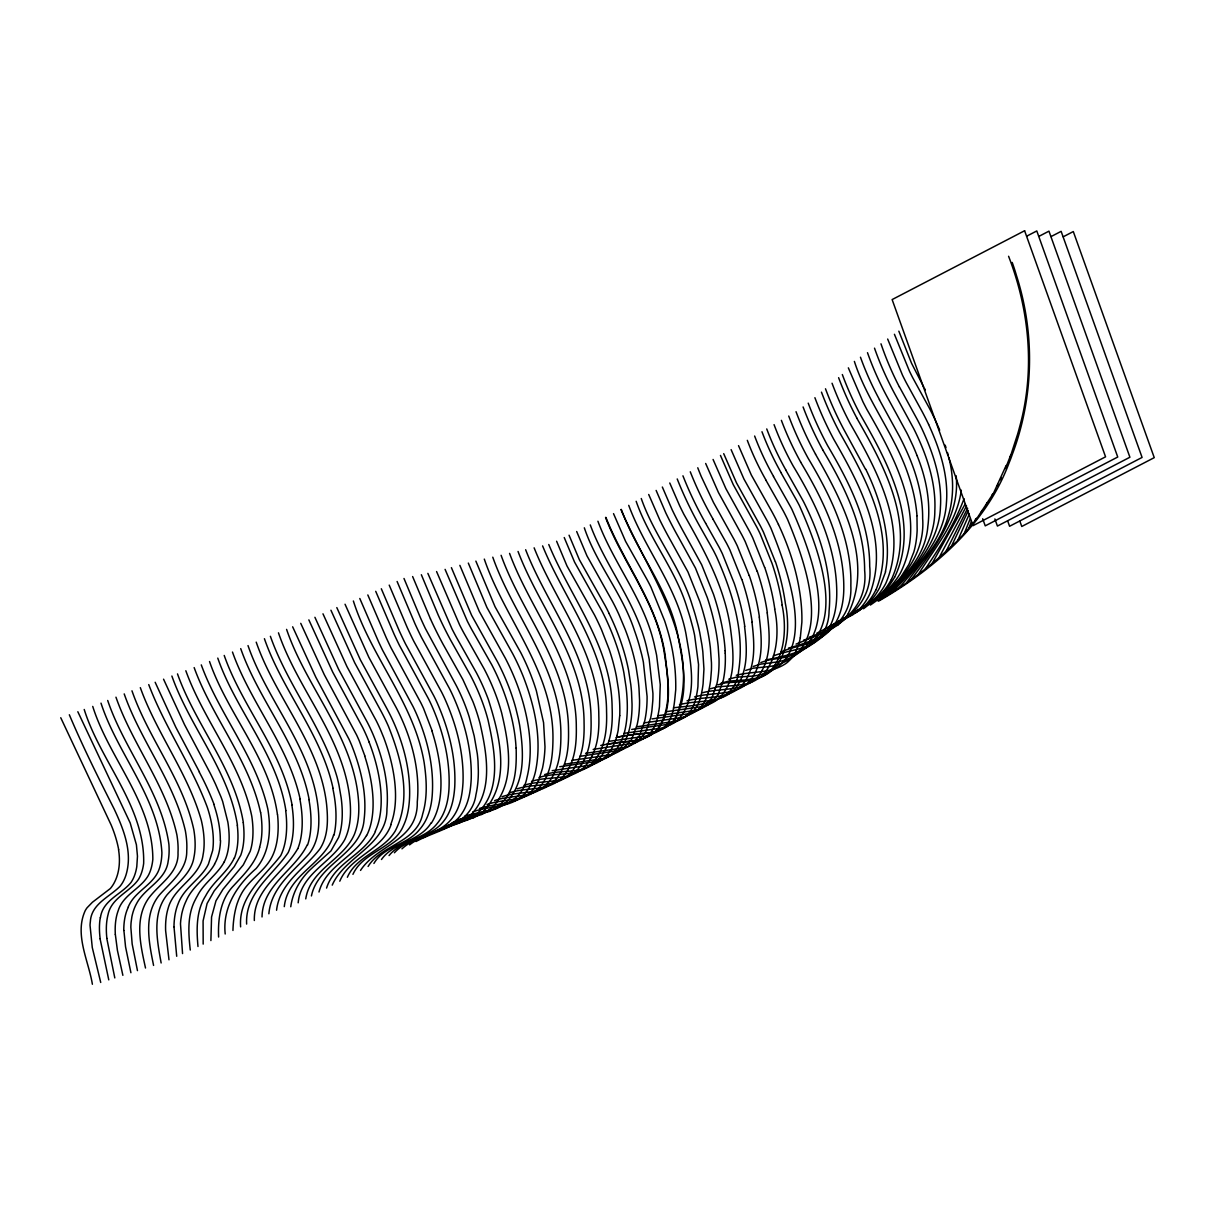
<?xml version="1.0" encoding="UTF-8"?>
<svg xmlns="http://www.w3.org/2000/svg" width="1215" height="1215" viewBox="0 0 1215 1215"><rect width="100%" height="100%" fill="white"/><g stroke="black" fill="none" stroke-linecap="round" stroke-linejoin="round"><path stroke-width="1.5" d="M174.003 926.832L176.707 956.266M225.2 934.001C222.391 907.499 237.031 885.097 256.122 868.528C269.958 852.201 271.264 829.162 267.801 808.947C256.137 756.748 219.429 714.815 201.28 664.894M619.726 715.65L618.162 730.306A117.84 59.11 62.5 0 1 617.007 735.394M240.616 926.863C238.368 895.88 264.08 877.215 280.726 855.603A110.003 55.176 62.5 0 0 285.677 810.526M246.63 924.083C245.02 892.782 272.798 875.347 288.198 852.55A108.651 54.508 62.5 0 0 291.889 805.059M254.33 920.514C253.479 888.788 283.946 872.977 297.766 848.647M290.75 906.755C292.739 891.84 300.561 878.324 311.723 868.33A305.102 153.044 62.5 0 1 315.323 865.004L330.936 850.956L338.666 837.363A105.508 52.928 62.5 0 0 341.126 797.648L339.015 785.361A132.389 66.415 62.5 0 0 337.026 776.962C322.4 726.843 287.697 685.518 270.383 636.295M262.03 916.945C262.501 884.885 294.805 870.487 307.334 844.744M961.308 490.161C956.98 522.344 934.882 547.707 918.373 574.315M268.864 913.786C271.127 887.74 292.921 871.869 308.914 853.963C319.15 841.251 319.712 824.013 318.209 808.476C312.149 747.939 267.376 701.678 248.012 645.59M800.29 637.86L801.87 622.247A153.546 77.031 62.5 0 0 798.756 586.389A143.552 72.004 62.5 0 0 778.45 524.485M276.564 910.217C279.663 882.88 304.601 868.771 319.864 848.996C328.43 835.905 328.05 819.502 326.607 804.543C319.909 744.279 275.547 698.139 256.213 642.143M298.176 902.821C300.91 873.236 332.075 862.665 344.893 839.368C351.515 825.213 351.272 809.038 349.237 793.881C340.853 734.437 297.508 688.601 278.463 632.818M977.285 517.818L993.657 492.865L1006.157 465.467M100.45 917.629C102.683 900.178 121.211 894.544 130.962 882.515A78.55 39.396 62.5 0 0 133.817 877.321A80.858 40.566 62.5 0 0 136.809 866.492L137.462 856.18L136.414 844.79L130.218 823.011L77.836 711.732M885.598 571.809L879.736 587.422A191.013 95.818 62.5 0 1 862.24 608.442M1000.461 479.773L1000.978 477.799M284.28 906.648C287.818 874.208 324.967 863.971 333.654 834.842M305.755 898.887C310.25 869.226 343.481 859.764 354.431 834.265C360.217 819.381 359.412 802.933 356.937 787.442C347.141 729.44 305.284 684.288 286.588 629.385M1005.428 468.55L1010.834 454.85M259.661 847.387C255.864 862.787 244.245 874.177 233.872 885.446C220.431 898.933 217.85 918.859 218.609 937.023M997.242 486.319L997.864 484.345M311.42 895.941C318.133 863.227 361.326 854.206 364.075 819.776C367.203 794.337 360.901 768.563 351.56 745.038A85.187 42.738 62.5 0 0 348.857 738.917L315.824 677.226L292.648 626.803M964.072 498.697C954.656 523.771 940.228 546.841 925.405 568.878M975.038 520.719L975.767 518.638M1010.242 456.931L1017.593 434.256A177.344 148.063 -89 0 0 1019.522 427.285C1035.226 370.94 1029.561 310.508 1008.587 256.274M991.789 496.191L992.625 493.897M318.983 892.007C325.802 866.28 354.066 857.228 366.49 835.449M968.795 528.358L971.408 521.372M964.285 533.476L970.238 518.653M986.094 505.349L987.112 502.706M981.113 512.608L981.917 510.573M391.078 824.651C382.239 850.378 350.026 856.469 339.79 881.194M326.562 888.074C334.505 862.559 364.363 854.798 375.45 831.516M957.784 540.386L969.357 513.945M332.227 885.127C344.893 855.876 387.433 845.458 386.932 808.947C389.089 783.371 382.877 757.674 372.959 734.225A93.479 46.884 62.5 0 0 370.195 728.119A108.986 54.66 62.5 0 0 367.173 722.029L338.545 669.176L314.913 617.296M951.132 546.887L968.325 510.634M234.328 857.927C227.478 872.446 213.05 881.558 205.654 895.85C196.055 910.855 196.481 929.429 197.984 946.5M965.12 504.058L932.178 563.411M128.258 906.952C134.212 892.023 151.222 886.024 158.056 871.793A74.647 37.437 62.5 0 0 160.046 866.341A77.775 39.017 62.5 0 0 161.899 852.717C158.573 797.602 117.627 754.348 100.997 703.136M945.923 551.64L967.641 508.295M360.521 870.411C377.409 844.349 418.157 840.947 417.277 801.885C420.132 771.449 412.28 740.755 399.143 713.433A114.681 57.53 62.5 0 0 396.09 707.419L368.844 657.3L345.045 604.235M966.548 505.911L939.074 557.624L933.971 561.922A489.007 408.24 -89 0 1 921 572.311A457.645 382.072 -89 0 1 877.853 600.863C900.634 581.362 925.238 558.338 927.82 526.535C930.963 502.418 926.119 477.89 917.036 455.534M876.015 589.837C897.824 535.845 865.991 478.847 839.687 432.555A176.524 88.558 62.5 0 1 821.477 392.156M347.368 877.26C355.448 858.671 376.392 852.535 389.499 838.608A155.368 77.942 62.5 0 0 395.118 831.212C412.234 798.407 401.284 758.631 388.451 726.357A95.469 47.886 62.5 0 0 385.656 720.252A119.526 59.96 62.5 0 0 381.343 711.747L354.674 662.707L330.936 610.234M224.304 861.8C217.348 874.694 204.029 882.743 197.362 895.911A192.319 96.471 62.5 0 0 195.296 899.738C187.11 915.168 188.416 933.272 190.269 950.039M352.942 874.344C363.118 851.745 393.675 848.845 403.365 825.866C407.845 816.48 409.303 806.001 409.622 795.703C410.275 768.579 402.94 741.712 391.352 717.351A131.949 66.187 62.5 0 0 385.717 706.447L360.354 659.806L336.813 607.591M891.43 579.494C916.535 524.804 883.988 465.542 856.833 418.203M368.084 866.477C381.601 844.41 416.76 842.678 422.668 814.065C427.68 797.359 426.647 779.514 424.126 762.458C414.163 703.348 371.304 657.421 353.368 600.985M894.635 577.231C920.757 522.298 887.649 462.277 860.311 414.619A169.113 84.837 62.5 0 1 842.329 374.539M214.645 864.199C206.823 877.807 192.183 886.312 186.047 901.135A118.812 59.596 62.5 0 0 181.718 914.045L180.883 919.299A84.458 42.358 62.5 0 0 180.488 923.84L182.554 953.578M675.692 718.748C703.865 644.299 648.932 574.801 620.956 509.586M373.916 863.44C383.94 846.065 407.238 845.002 419.403 829.708C427.558 820.505 431.188 808.203 432.16 796.144C434.378 767.47 427.452 738.644 415.864 712.537A91.824 46.064 62.5 0 0 412.994 706.477L382.649 650.344A218.7 109.715 62.5 0 1 378.624 641.9L359.792 598.479M911.265 579.54C933.636 549.347 960.26 515.965 956.159 475.764M906.572 582.836C921.669 560.935 941.762 541.358 948.672 514.826C954.064 496.221 953.669 476.204 948.809 457.523M847.888 614.228C874.42 561.057 842.162 500.838 815.508 454.213M431.234 822.707C419.889 841.676 393.827 841.889 381.48 859.506M899.358 587.726C919.846 562.864 944.511 537.182 946.409 503.071C948.687 475.809 939.833 448.973 928.609 424.46M892.053 592.419C914.758 568.65 939.332 541.86 940.44 507.019C942.202 479.682 933.15 452.876 921.745 428.409A147.152 73.811 62.5 0 0 917.219 419.418L899.434 386.886M389.043 855.557C401.603 839.899 424.977 839.504 437.279 823.39C445.13 813.928 448.168 801.52 448.943 789.492C450.507 760.317 443.141 731.172 431.31 704.67A91.368 45.836 62.5 0 0 428.394 698.625L399.386 645.256A212.488 106.586 62.5 0 1 394.07 634.078L375.724 591.325M675.039 719.918L667.764 726.099A226.203 113.466 62.5 0 1 663.572 728.438L661.78 729.319M885.279 596.565C909.898 573.92 934.882 546.158 934.836 510.619C936.097 483.221 927.151 456.445 915.411 432.039A138.115 69.285 62.5 0 0 913.71 428.606L895.151 394.571A163.797 82.164 62.5 0 1 874.511 348.158M493.7 805.97C515.692 780.486 508.72 743.003 501.658 712.962A114.407 57.394 62.5 0 0 497.861 700.599A118.037 59.216 62.5 0 0 487.686 675.92A116.746 58.563 62.5 0 0 484.041 668.69L463.978 633.197A150.706 75.603 62.5 0 1 459.635 624.95L436.58 571.551M394.389 852.778C407.982 837.682 431.75 837.408 444.067 820.672C451.555 811.028 453.954 798.604 454.744 786.697C456.141 757.492 448.624 728.377 436.747 701.89A92.234 46.276 62.5 0 0 433.816 695.846L405.476 643.874A211.881 106.282 62.5 0 1 399.492 631.314L381.313 588.759M656.92 730.504C673.14 707.981 668.022 677.165 664.043 651.346C656.039 602.154 622.991 563.001 605.556 517.529M955.522 542.649L939.074 557.624M401.968 848.845C416.897 834.766 441.258 834.538 453.256 816.693C460.227 806.851 462.292 794.549 462.991 782.764C464.115 753.513 456.415 724.429 444.447 697.957A93.509 46.914 62.5 0 0 441.501 691.912L413.829 641.323A210.377 105.538 62.5 0 1 407.192 627.411L389.21 585.114M648.613 736.214A224.608 112.676 62.5 0 0 651.923 734.3C674.887 716.41 668.037 681.494 665.288 656.054C658.211 604.964 624.206 564.17 605.89 517.362M671.288 723.548C690.895 699.43 683.225 664.043 677.985 635.794C668.994 589.457 637.176 552.947 621.29 509.404M870.365 605.055C899.115 585.417 925.466 555.498 922.641 518.456C922.884 490.875 913.543 464.297 901.287 439.921A146.833 73.659 62.5 0 0 899.525 436.489L879.417 399.75M610.538 755.107C624.176 744.309 626.925 725.461 627.305 709.12A157.358 78.929 62.5 0 0 626.074 687.174L623.857 672.639A127.211 63.818 62.5 0 0 616.628 645.59L614.881 640.624A133.118 66.779 62.5 0 0 602.017 611.16L574.573 562.12L564.231 537.546M409.531 844.896C425.736 831.926 450.735 831.637 462.414 812.714C468.899 802.69 470.615 790.509 471.223 778.815C472.058 749.549 464.282 720.465 452.147 694.023A96.122 48.22 62.5 0 0 449.17 687.979L421.499 637.389A207.735 104.201 62.5 0 1 414.877 623.492L397.108 581.484M837.879 625.026L827.233 631.436L796.038 644.102M669.101 725.249L670.391 724.337M863.531 608.745L891.628 586.951A325.757 163.417 62.5 0 0 901.454 576.123L908.896 564.413L913.817 552.066A136.05 68.253 62.5 0 0 917.143 530.454L916.961 515.707M862.301 607.652L848.419 616.673M415.986 841.524C437.719 829.526 471.83 825.031 475.946 794.671A139.285 69.862 62.5 0 0 478.345 770.75L478.011 761.167A122.351 61.373 62.5 0 0 477.282 753.74L474.215 736.093L469.294 717.199A103.761 52.048 62.5 0 0 460.713 694.722A98.628 49.466 62.5 0 0 456.248 685.518L425.371 628.474A201.113 100.875 62.5 0 1 420.269 617.387L403.988 578.477M858.61 610.765L836.133 622.961M867.297 604.751L832.928 624.723M867.313 604.295L876.881 597.962A218.427 109.563 62.5 0 0 894.589 577.186M866.599 605.222L828.995 626.819M855.983 612.725L882.956 593.603A248.468 124.644 62.5 0 0 900.285 573.298C928.093 518.289 894.392 457.25 866.811 409.318A208.722 104.703 62.5 0 1 862.969 401.831L848.343 367.841M423.564 837.591L432.798 832.7L459.695 822.874A189.753 95.18 62.5 0 0 466.697 818.576C494.763 795.886 487.033 754.606 480.122 723.76A115.061 57.728 62.5 0 0 472.878 701.48L462.854 679.504L442.928 643.996A206.565 103.624 62.5 0 1 430.475 618.982M431.143 833.642L440.513 829.101L467.623 819.958A178.149 89.363 62.5 0 0 475.931 814.658C502.737 791.193 494.824 750.597 487.99 719.827A111.233 55.799 62.5 0 0 484.284 707.479A113.466 56.923 62.5 0 0 476.477 687.675A110.656 55.51 62.5 0 0 470.569 675.57L450.583 640.062A190.937 95.788 62.5 0 1 438.205 615.048L421.347 574.725M844.121 618.921L873.676 600.256A207.659 104.171 62.5 0 0 891.385 579.418M879.007 600.924C934.411 568.893 986.367 524.121 1009.194 462.596A106.935 89.272 -89 0 0 1012.262 454.501C1033.844 397.305 1035.119 333.791 1016.484 275.608A184.817 154.29 -89 0 0 1012.201 262.44M832.229 625.087L824.377 629.249M436.808 830.696L446.269 826.382L473.546 817.71M647.61 736.73L648.962 736.032A227.159 113.952 62.5 0 0 652.258 734.133L656.085 731.384L651.073 732.645M1026.721 236.166L1036.79 230.941L1117.739 457.022L985.244 525.867L982.692 518.744M1038.901 236.378L1048.955 231.154L1129.904 457.235L997.424 526.065L994.872 518.942M1051.066 236.576L1061.135 231.351L1142.085 457.432L1009.589 526.277L1007.675 520.931M1063.231 236.788L1073.301 231.564L1154.25 457.645L1021.769 526.475L1019.856 521.144M444.371 826.762L453.939 822.722L481.413 814.612A162.43 81.481 62.5 0 0 493.67 805.94M816.814 633.197L852.778 614.79A169.599 85.08 62.5 0 0 869.894 593.77C889.942 540.493 859.84 484.694 833.703 439.192A176.98 88.771 62.5 0 1 814.9 397.7M647.96 736.563L645.575 737.702M809.266 637.176C841.676 626.424 873.585 604.903 869.697 566.205C869.803 522.617 849.346 482.492 827.719 445.814A175.598 88.088 62.5 0 1 808.218 403.137M803.601 640.138C836.102 629.932 868.634 609.353 864.64 570.397C864.67 526.885 844.577 486.699 822.859 450.112M451.934 822.813L461.624 819.062L489.281 811.499A155.064 77.79 62.5 0 0 502.524 802.037C516.026 787.684 516.603 766.65 516.147 748.091M646.942 737.065L644.542 738.158A156.279 78.398 62.5 0 1 641.976 739.115L638.68 740.072M788.489 648.066C820.353 639.804 852.611 624.449 850.849 585.554C852.064 539.582 831.106 496.722 808.081 458.146A163.387 81.967 62.5 0 1 788.732 416.031M780.88 652.045C794.716 645.848 810.785 645.028 823.375 635.992C838.487 625.846 843.499 606.741 843.787 589.488C844.471 543.515 823.755 500.686 800.624 462.11M773.317 655.994C788.003 649.979 805.226 650.131 818.227 640.016C832.913 629.537 836.695 610.386 836.771 593.421C836.877 547.464 816.48 504.605 793.198 466.044A155.323 77.912 62.5 0 1 774.061 424.643M765.754 659.942C793.79 654.581 828.539 647.109 829.07 611.039C832.548 573.495 820.641 536.119 804.148 502.873A128.851 64.638 62.5 0 0 802.872 500.428L785.756 469.977M660.307 729.957L662.129 729.137M760.818 662.524L768.169 660.079L783.888 657.528A221.51 111.127 62.5 0 0 787.76 656.677C853.811 637.495 817.984 547.099 799.318 505.44A139.118 69.787 62.5 0 0 796.721 500.55L780.911 472.544M457.599 819.867L495.173 809.175A150.402 75.451 62.5 0 0 509.161 799.121C525.655 778.739 523.437 750.08 519.731 725.704A147.015 73.751 62.5 0 0 518.273 718.384L515.889 708.558A123.004 61.707 62.5 0 0 503.39 673.93A119.51 59.945 62.5 0 0 497.482 661.811L471.617 615.306L451.403 567.648M753.254 666.458L760.651 664.134L776.522 662.038A201.842 101.255 62.5 0 0 782.733 660.671C846.582 640.821 809.889 549.879 791.922 509.389A125.115 62.755 62.5 0 0 790.631 506.928L773.469 476.477M745.676 670.391L753.118 668.174L769.171 666.564A190.512 95.575 62.5 0 0 776.917 664.878C837.302 646.669 803.662 558.232 787.533 519.367A113.542 56.953 62.5 0 0 784.525 513.322A122.533 61.464 62.5 0 0 783.235 510.862L766.042 480.411M728.742 679.2L736.244 677.165L752.48 676.102A178.073 89.333 62.5 0 0 758.783 675.039C823.178 661.203 786.257 566.418 770.902 528.176A109.517 54.933 62.5 0 0 767.622 521.615L743.914 478.968L731.111 449.641M465.178 815.918C488.491 809.615 521.326 807.565 526.93 777.722C533.127 752.799 529.786 726.57 522.951 702.149A119.677 60.036 62.5 0 0 519.033 689.786A123.566 61.98 62.5 0 0 505.167 657.892L479.272 611.373L459.862 565.355M660.656 729.79L657.285 731.111M721.163 683.134L728.681 681.114L744.901 679.99A192.198 96.41 62.5 0 0 751.219 678.988C787.715 675.54 791.208 631.724 785.33 603.308A149.658 75.072 62.5 0 0 775.459 561.725M717.837 684.865L725.355 682.86L741.56 681.706A195.129 97.883 62.5 0 0 747.119 680.886C784.1 677.97 788.171 633.774 782.065 605.04M736.305 675.267C751.964 671.151 769.384 673.49 783.948 664.726A96.957 48.63 62.5 0 0 787.852 661.978L790.236 659.684A106.586 53.46 62.5 0 0 800.29 637.845M710.259 688.784L717.792 686.809L733.981 685.594A212.033 106.358 62.5 0 0 738.766 684.971C776.309 682.754 780.956 638.027 774.623 608.973M472.741 811.985C489.356 805.317 510.285 808.446 523.741 794.656A119.434 59.915 62.5 0 0 535.481 771.54C542.239 739.373 534.782 706.006 523.012 675.935A126.649 63.529 62.5 0 0 512.836 653.959L486.911 607.454L468.322 563.077M702.68 692.717C720.495 687.796 742.35 691.943 756.854 677.803C772.239 660.201 769.824 634.503 767.197 612.907M487.018 804.543C503.633 798.361 524.257 802.067 537.987 788.869C551.048 775.823 552.825 756.079 552.962 738.568C553.493 671.606 504.848 619.422 484.299 559.097M659.153 730.382L655.736 731.582M694.6 696.909C712.446 691.882 734.361 696.286 748.911 682.055C764.341 664.483 761.851 638.71 759.254 617.114M494.596 800.609C511.075 794.549 531.441 798.635 545.262 785.832C558.672 773.135 560.859 753.361 560.89 735.85C561.588 669.207 513.793 616.977 492.774 557.184M479.424 808.491C498.712 802.128 525.442 805.18 536.65 784.222A104.611 52.473 62.5 0 0 539.05 779.392L542.452 768.275A160.699 80.615 62.5 0 0 544.988 746.83L543.576 722.697L536.377 690.864A118.113 59.246 62.5 0 0 532.686 679.868L531.137 675.737A125.449 62.922 62.5 0 0 520.749 652.577L495.052 606.741L475.87 561.117M687.022 700.827C704.897 695.755 726.859 700.296 741.408 686.019C756.641 668.827 754.454 643.494 751.979 622.247M502.023 796.736C518.972 790.676 540.265 795.415 553.964 781.382C567.344 767.865 568.893 747.544 568.499 729.532C568.104 664.559 521.934 613.651 501.096 555.301M679.443 704.746C697.349 699.658 719.341 704.29 733.921 689.983C749.123 672.791 746.982 647.428 744.537 626.181M509.601 792.803C526.687 786.804 548.284 791.983 561.983 777.615C574.953 764.281 576.639 744.476 576.305 726.813C576.35 662.145 530.803 611.191 509.571 553.387M673.535 707.798C698.23 704.776 735.743 704.26 738.614 670.969C744.856 631.846 732.326 592.237 716.592 556.85A104.217 52.275 62.5 0 0 713.311 550.304L699.84 526.384A197.498 99.068 62.5 0 1 677.211 478.953M517.165 788.854C534.357 782.9 556.136 788.383 569.835 773.773C582.729 760.362 584.491 740.573 584.066 722.879C584.081 658.97 539.49 608.411 518.046 551.458M523.969 785.33C541.252 779.407 563.183 785.133 576.882 770.325C589.715 756.854 591.523 737.08 591.052 719.356C590.991 656.13 547.312 605.905 525.655 549.742M531.532 781.382C548.922 775.519 571.035 781.534 584.734 766.498C597.491 752.951 599.375 733.177 598.813 715.422C598.706 652.956 555.999 603.141 534.129 547.828M539.111 777.448C556.591 771.631 578.887 777.934 592.586 762.656C605.328 749.048 607.151 729.258 606.558 711.489C606.437 649.797 564.717 600.332 542.604 545.899M544.609 774.593C562.165 768.791 584.597 775.322 598.296 759.876C611.267 745.873 612.861 725.583 612.117 707.403C611.631 646.699 570.761 598.038 548.77 544.502M611.965 754.439L598.312 756.641M665.957 711.732L702.331 706.553M658.378 715.65L694.752 710.471A170.358 85.46 62.5 0 0 709.302 704.077L718.035 694.889L723.274 680.218A134.865 67.645 62.5 0 0 725.234 653.154M652.06 718.916L688.449 713.752A171.892 86.235 62.5 0 0 703.014 707.388L711.869 698.169L716.987 683.498A137.417 68.936 62.5 0 0 719.022 658.834L718.202 646.623A154.776 77.638 62.5 0 0 707.297 597.613L695.436 568.013L678.669 537.562A215.131 107.922 62.5 0 1 665.82 512.943L656.13 490.42M644.482 722.834L680.871 717.685A162.704 81.618 62.5 0 0 685.518 716.364L691.426 713.797A185.713 93.16 62.5 0 0 695.496 711.398C703.925 706.355 707.783 696.666 709.454 687.432A152.057 76.272 62.5 0 0 710.654 679.975L711.428 670.224A129.975 65.2 62.5 0 0 711.458 662.752L710.38 648.051A157.753 79.127 62.5 0 0 707.722 631.071A141.73 71.093 62.5 0 0 704.913 618.845L702.878 611.464A166.82 83.683 62.5 0 0 699.794 601.547L687.963 571.946L671.181 541.495A213.749 107.224 62.5 0 1 659.836 520.05L648.704 494.475M552.187 770.659L591.568 764.934A126.284 63.347 62.5 0 0 617.114 735.515M559.75 766.726L599.147 761A133.726 67.083 62.5 0 0 610.522 755.092M636.918 726.752L673.307 721.619A158.33 79.431 62.5 0 0 677.94 720.313L683.878 717.761A195.418 98.02 62.5 0 0 687.979 715.377C696.529 710.441 700.326 700.645 701.921 691.35A160.972 80.752 62.5 0 0 703.09 683.908L703.941 669.025L702.847 651.984A171.573 86.068 62.5 0 0 701.89 644.694L699.734 632.544A134.622 67.539 62.5 0 0 698.063 625.224L695.405 615.398A168.11 84.336 62.5 0 0 692.322 605.48C680.901 567.238 654.308 536.088 641.262 498.515M564.535 764.25L604.387 758.373A137.356 68.906 62.5 0 0 615.352 752.662C623.872 746.496 628.049 736.138 630.084 726.145A136.505 68.48 62.5 0 0 632.043 704.26L631.527 692.094A169.432 84.989 62.5 0 0 630.798 684.698L628.55 670.164A130.066 65.246 62.5 0 0 609.08 613.529M631.724 729.425L668.113 724.307A155.626 78.064 62.5 0 0 672.761 723.016L678.699 720.48A202.48 101.574 62.5 0 0 682.815 718.111C691.457 713.235 695.223 703.348 696.772 694.038A168.035 84.291 62.5 0 0 697.926 686.596L698.549 664.575L694.6 635.232A130.947 65.686 62.5 0 0 692.945 627.912L690.287 618.101A169.082 84.822 62.5 0 0 687.189 608.183C675.844 569.926 649.159 538.853 636.159 501.294M572.098 760.317L597.37 756.732M624.145 733.344L660.55 728.241A151.693 76.105 62.5 0 0 665.197 726.965L671.136 724.459A214.129 107.406 62.5 0 0 675.297 722.105C699.688 700.964 690.636 662.418 686.05 634.291C677.332 586.966 645.089 549.62 628.732 505.349M579.677 756.383L620.455 750.217A137.963 69.209 62.5 0 0 623.477 749.048L627.517 746.997A175.659 88.118 62.5 0 0 630.646 744.992L639.379 735.743L644.694 721.087A149.627 75.057 62.5 0 0 646.016 713.645A140.287 70.379 62.5 0 0 647.079 696.423L643.388 662.281A122.624 61.509 62.5 0 0 641.793 654.961L639.196 645.135A143.142 71.806 62.5 0 0 634.367 630.266C622.505 593.801 596.504 564.094 584.324 527.811M585.584 753.315L611.783 749.594M616.567 737.262L625.831 735.394M593.163 749.397L634.397 743.048A148.184 74.328 62.5 0 0 636.964 742.076L641.019 740.087A205.942 103.305 62.5 0 0 644.269 738.143C652.835 733.192 656.632 723.365 658.257 714.071A173.077 86.812 62.5 0 0 659.472 706.614L660.261 684.607L656.616 655.28A119.586 59.991 62.5 0 0 654.991 647.96C645.894 601.531 614.031 564.762 597.917 521.235M616.233 737.444L632.149 734.543M600.742 745.463L604.128 744.582M608.654 741.363L645.059 736.29L655.675 732.599A229.483 115.121 62.5 0 0 660.094 730.154C674.143 722.196 674.143 704.001 675.722 689.877C676.148 669.419 673.186 648.886 667.278 629.294A168.202 84.382 62.5 0 0 664.651 620.865L650.921 587.088A110.459 55.419 62.5 0 0 646.623 578.856L625.604 541.389L613.529 513.641M654.505 731.84L649.493 732.903M637.602 740.315L642.31 738.948A155.004 77.76 62.5 0 0 644.892 737.976M603.779 744.765L619.863 742.198M637.951 740.132L635.399 740.725M636.842 740.36L633.152 741.044M606.877 744.157L628.201 741.408M634.625 740.71L630.889 741.302M647.899 733.116L649.843 732.721M628.626 735.121L643.403 733.435M648.248 732.934L644.679 733.45M632.377 740.998L628.671 741.378M646.638 733.116L635.005 734.361M630.099 741.241L628.337 741.56M622.733 742.061L627.851 741.59M612.254 749.564L626.834 746.982A143.689 72.08 62.5 0 0 629.4 745.995L633.44 743.975A187.596 94.102 62.5 0 0 636.614 741.985L645.514 732.691L650.632 718.004A159.059 79.795 62.5 0 0 651.908 710.562L652.789 700.812A132.83 66.628 62.5 0 0 652.926 693.34L649.19 659.213A121.06 60.72 62.5 0 0 647.58 651.893C638.482 605.359 606.406 568.574 590.277 524.926M713.099 519.367L726.57 543.302A104.308 52.321 62.5 0 1 729.851 549.848L741.712 579.449M705.657 523.301L719.128 547.236A103.609 51.972 62.5 0 1 722.393 553.782L734.255 583.382A150.508 75.497 62.5 0 1 744.765 626.287M924.569 388.527L925.329 389.863M923.825 387.19L911.523 363.209L898.842 331.163M199.442 771.965L175.795 727.208L155.155 682.268M865.566 469.339L843.483 428.804A175.4 87.981 62.5 0 1 825.486 388.785M778.45 524.485L775.732 518.927A120.968 60.674 62.5 0 0 771.388 510.74L751.326 475.019L738.523 445.632M936.066 421.802L935.489 420.527A136.794 68.617 62.5 0 0 928.943 407.389L912.678 377.637A123.049 61.722 62.5 0 1 909.443 371.122L894.422 334.277M264.414 638.695C282.457 690.834 321.292 733.921 333.047 788.277M308.853 619.878L332.728 672.123L362.602 727.39A99.964 50.149 62.5 0 1 364.378 731.05A91.246 45.775 62.5 0 1 367.127 737.171L369.163 742.107M300.743 623.341L324.284 674.674L356.618 734.984A88.057 44.165 62.5 0 1 359.351 741.104L364.865 755.958M240.722 648.628C259.053 701.04 298.769 744.461 309.172 799.652M232.475 652.045C250.503 703.06 288.38 745.554 300.075 798.817M224.213 655.447C242.408 707.373 282.002 750.414 292.116 805.165M430.475 618.982L412.629 576.548M322.977 613.818L346.974 666.625L376.149 720.525A101.832 51.091 62.5 0 1 377.941 724.186A92.887 46.595 62.5 0 1 380.72 730.291L383.743 737.672A117.49 58.927 62.5 0 1 390.805 824.332M217.774 658.105C236.059 710.912 277.339 754.485 285.874 810.633M209.527 661.522C227.797 714.435 269.669 758.084 277.43 814.551M936.355 422.44L937.494 425.022M148.746 684.592C164.784 727.162 191.393 764.721 207.294 807.261A74.783 37.513 62.5 0 1 209.284 813.761A79.203 39.73 62.5 0 1 213.293 843.392A74.814 37.528 62.5 0 1 212.64 850.576L208.433 864.078A115.638 58.001 62.5 0 1 206.763 867.146C198.531 880.48 183.435 888.757 178.028 904.036A98.218 49.268 62.5 0 0 173.973 926.817M140.317 687.644C156.841 733.647 187.991 773.211 201.326 820.368A79.415 39.837 62.5 0 1 203.999 847.341A76.499 38.379 62.5 0 1 203.118 854.51C200.278 877.519 174.185 886.434 168.247 907.924A92.219 46.261 62.5 0 0 165.635 930.766L168.991 959.804M131.964 690.803C148.61 738.811 182.933 779.574 193.792 829.602A79.491 39.867 62.5 0 1 194.825 851.305A77.061 38.652 62.5 0 1 193.99 857C191.53 873.479 177.086 883.214 166.971 894.908C151.769 914.151 157.175 940.805 161.139 962.979M124.203 693.902C140.727 741.241 174.094 781.625 185.363 830.802A76.97 38.607 62.5 0 1 186.745 850.713C187.186 869.955 170.951 881.984 159.484 894.908C143.112 914.667 148.944 942.491 153.576 965.424M115.957 697.182C132.511 744.704 166.121 785.315 176.889 834.857A75.938 38.09 62.5 0 1 178.013 852.52C179.03 873.433 159.028 883.821 148.352 898.629C134.273 919.087 140.621 945.604 145.511 968.021M194.157 667.597C212.306 717.701 249.075 759.891 260.526 812.364M185.834 670.741C203.907 721.072 241.056 763.43 251.794 816.328A91.444 45.866 62.5 0 1 250.184 851.32L243.304 864.867L222.968 889.319L215.981 900.786L211.562 916.976L210.894 940.562M177.496 673.9C195.676 725.203 234.389 768.26 243.365 822.692M171.877 676.026C190.026 727.466 228.997 770.644 237.457 825.35M163.554 679.185L184.528 724.641L210.377 773.515A198.349 99.493 62.5 0 1 215.556 784.252L220.872 796.63A75.588 37.923 62.5 0 1 222.694 801.611L227.843 822.054A86.994 43.634 62.5 0 1 224.289 861.784M107.695 700.478C124.355 749.913 161.489 791.816 168.9 844.243A76.302 38.273 62.5 0 1 168.202 861.01C165.923 880.556 144.676 887.679 136.475 903.823A96.046 48.175 62.5 0 0 131.903 916.672L131.144 922.003A72.217 36.222 62.5 0 0 130.856 927.364L132.162 943.994L137.462 970.618M92.735 706.416C109.061 758.464 152.877 802.918 152.832 859.324A79.917 40.095 62.5 0 1 150.538 870.335A78.185 39.214 62.5 0 1 148.184 875.696C140.257 889.167 122.806 894.954 118.144 910.825A80.585 40.429 62.5 0 0 115.319 934.396M84.215 709.469C100.511 761.714 145.117 806.623 143.659 863.425A80.494 40.384 62.5 0 1 140.97 874.329A78.443 39.351 62.5 0 1 138.343 879.599C129.367 892.296 111.309 897.915 108.029 914.713A78.033 39.153 62.5 0 0 106.859 938.345M69.331 714.769C82.878 746.769 98.369 777.873 114.089 808.856C123.657 829.268 132.982 852.55 125.904 875.256A89.181 44.742 62.5 0 1 120.027 886.312C109.32 897.171 91.353 903.884 90.366 921.532A52.852 26.517 62.5 0 0 90.032 925.298L92.279 947.548L100.723 982.464M367.826 594.955L386.37 637.996A214.842 107.77 62.5 0 0 391.033 647.808L420.709 702.543A89.971 45.137 62.5 0 1 423.61 708.603L432.115 730.822M60.75 717.731L111.127 824.909A70.667 35.448 62.5 0 1 118.69 849.71M937.767 425.66L938.603 427.604M938.876 428.257L939.666 430.201M427.862 573.374L451.98 628.869A168.293 84.412 62.5 0 0 456.324 637.131L476.341 672.624A115.379 57.88 62.5 0 1 488.384 699.582C499.213 734.149 511.166 779.514 484.861 809.904A170.981 85.764 62.5 0 1 473.561 817.756M445.085 569.364L467.274 621.017A138.723 69.589 62.5 0 0 471.602 629.264L491.741 664.757A116.989 58.684 62.5 0 1 497.649 676.877L499.805 681.782A128.319 64.365 62.5 0 1 516.056 748.03M669.769 482.993L679.625 505.698A245.202 123.004 62.5 0 0 683.878 514.325C703.956 549.818 724.231 586.268 730.321 627.198C733.465 651.498 737.991 684.258 715.635 700.888A169.872 85.217 62.5 0 1 702.316 706.538M662.342 487.033L672.108 509.647A219.292 110.003 62.5 0 0 684.895 534.281L701.663 564.732L713.524 594.332A154.153 77.32 62.5 0 1 725.173 650.784M705.672 463.477L718.475 492.561L741.985 535.162A105.827 53.08 62.5 0 1 745.266 541.708L757.127 571.308M713.068 459.452L725.871 488.612L749.442 531.228A106.647 53.49 62.5 0 1 752.708 537.774L764.584 567.375M720.465 455.428L733.268 484.663L756.899 527.28A107.573 53.961 62.5 0 1 760.165 533.841L772.057 563.441A149.597 75.041 62.5 0 1 782.202 605.116M723.715 453.666L736.518 482.917L760.165 525.548A108.165 54.265 62.5 0 1 763.445 532.109L775.337 561.71M854.373 361.402C866.356 398.459 890.732 429.654 904.932 465.694A112.296 56.33 62.5 0 1 916.976 515.722M887.664 339.046L902.487 375.162A134.971 67.706 62.5 0 0 906.405 382.938L921.988 411.323A150.326 75.406 62.5 0 1 928.625 424.46M576.685 531.517L586.951 555.847L612.512 601.471A125.282 62.846 62.5 0 1 618.891 614.426L625.118 629.233A131.478 65.959 62.5 0 1 635.992 666.23L638.24 680.764A174.611 87.586 62.5 0 1 638.984 688.161L639.561 700.341A138.783 69.62 62.5 0 1 637.055 725.021L631.511 739.662L623.006 748.835A144.631 72.551 62.5 0 1 611.98 754.469M569.06 535.207L579.358 559.69L605.04 605.419A130.37 65.397 62.5 0 1 609.14 613.499M749.169 575.515L737.308 545.915A105.082 52.716 62.5 0 0 734.027 539.369L713.494 502.478L701.283 476.569A149.84 75.163 62.5 0 1 697.759 467.775M556.607 541.237L566.98 565.962L594.56 615.094A137.325 68.891 62.5 0 1 601.501 629.704L609.216 649.524A125.51 62.952 62.5 0 1 616.415 676.573L618.374 688.738A155.9 78.2 62.5 0 1 619.741 715.665M945.194 445.161L945.999 447.652M947.487 452.603L948.171 455.078M92.386 984.256C88.467 960.473 74.221 934.365 85.247 910.582A81.344 40.809 62.5 0 1 87.07 907.772L92.401 902.274L110.261 888.605A98.4 49.359 62.5 0 0 113.861 883.472C119.556 873.266 120.376 861.01 118.538 849.65M108.773 979.867L100.07 938.739M114.802 977.923L106.783 938.314M122.867 975.326L117.415 950.373L115.334 934.411M130.916 972.729L125.555 946.865L123.9 930.523M203.178 944.101L203.087 920.894L207.097 903.489L214.22 890.868L234.267 866.584L240.722 855.269A89.546 44.925 62.5 0 0 243.243 822.631M725.097 650.739L725.218 653.154M977.27 517.787A253.419 211.562 -89 0 1 955.537 542.665M100.162 938.8A76.211 38.227 62.5 0 1 100.313 917.492M123.778 930.432A84.473 42.373 62.5 0 1 128.365 907.089M237.274 825.258A88.543 44.408 62.5 0 1 234.434 858.033M220.553 840.567A88.422 44.348 62.5 0 1 214.523 864.017M220.31 840.385A79.324 39.791 62.5 0 0 215.025 808.142A75.786 38.014 62.5 0 0 213.764 804.284M199.26 772.072A139.968 70.212 62.5 0 1 214.007 804.269M260.648 812.425A94.299 47.309 62.5 0 1 259.6 847.326M232.946 930.462A144.509 72.49 62.5 0 1 237.077 903.778L238.459 900.057A124.735 62.573 62.5 0 1 240.737 895.06C247.754 880.845 262.592 872.902 270.581 859.445A109.35 54.857 62.5 0 0 277.552 814.627M308.899 799.531A105.735 53.035 62.5 0 1 307.577 845.017M299.816 798.695A107.224 53.794 62.5 0 1 297.797 848.693M332.758 788.171A108.955 54.66 62.5 0 1 333.958 835.161M369.087 742.107A114.286 57.333 62.5 0 1 375.222 831.242M364.667 755.927A113.861 57.12 62.5 0 1 366.626 835.616M431.887 730.792A127.803 64.106 62.5 0 1 431.462 822.995M667.43 726.281A226.81 113.77 62.5 0 1 663.238 728.62M749.275 575.53A149.248 74.874 62.5 0 1 759.436 617.205M741.864 579.464A150.964 75.725 62.5 0 1 752.176 622.353M713.159 519.321A184.224 92.416 62.5 0 1 690.272 471.8M705.657 523.301A190.937 95.772 62.5 0 1 682.936 475.809M764.721 567.39A149.156 74.829 62.5 0 1 774.79 609.064M757.264 571.323A149.172 74.829 62.5 0 1 767.364 612.998M780.972 472.498A149.339 74.905 62.5 0 1 761.972 431.735M773.545 476.432A145.922 73.204 62.5 0 1 754.637 436.033M766.118 480.35A142.504 71.488 62.5 0 1 747.316 440.331M800.67 462.065A159.317 79.917 62.5 0 1 781.382 420.344M785.816 469.932A151.647 76.074 62.5 0 1 766.741 428.941M822.889 450.097A173.198 86.873 62.5 0 1 803.085 406.949M847.918 614.274A163.797 82.164 62.5 0 1 837.864 624.996M815.554 454.197A167.716 84.139 62.5 0 1 796.038 411.718M875.954 589.746A182.326 91.459 62.5 0 1 858.671 610.856M856.894 418.173A171.892 86.219 62.5 0 1 838.608 377.683M867.328 604.812A194.385 97.519 62.5 0 0 885.765 583.428C909.321 528.844 877.078 470.524 850.166 423.503A173.942 87.252 62.5 0 1 832.047 383.241M865.779 469.248A123.277 61.843 62.5 0 1 885.401 571.612M917.036 455.534A127.256 63.833 62.5 0 0 912.905 445.662L908.349 435.972A141.061 70.759 62.5 0 0 906.618 432.54L887.284 397.153A160.669 80.6 62.5 0 1 867.495 352.684M879.508 399.689A158.147 79.34 62.5 0 1 860.463 357.21M899.358 386.917A162.977 81.754 62.5 0 1 880.981 343.815M1024.61 230.744L892.129 299.573L973.078 525.655L1105.559 456.825L1024.61 230.744"/></g></svg>
